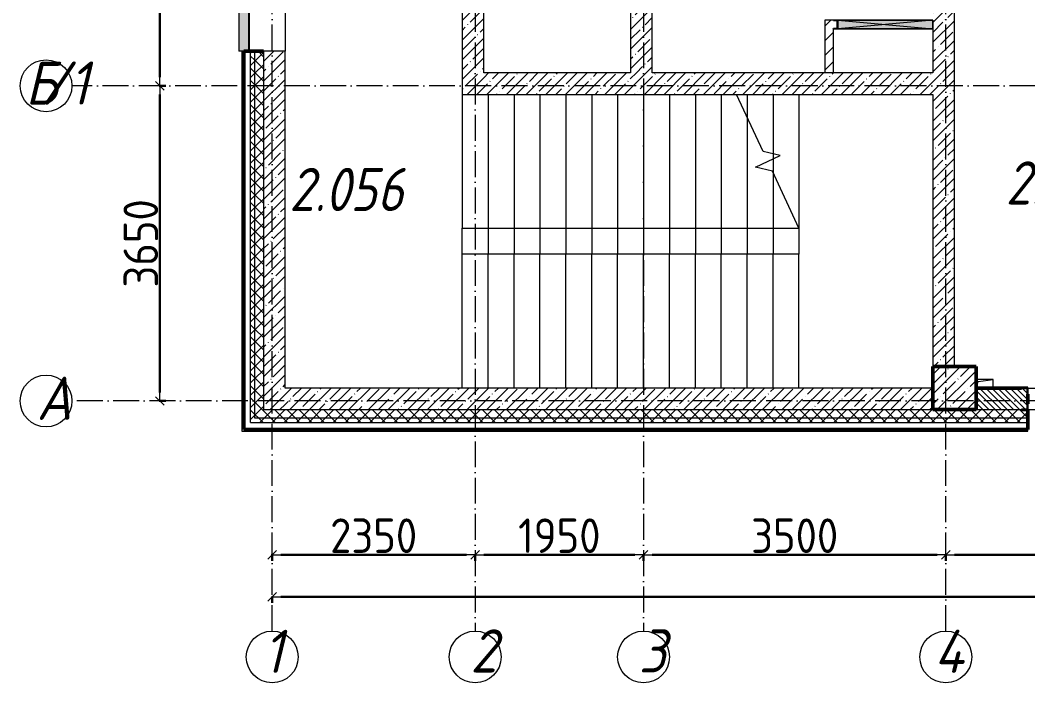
# Model space of a CAD drawing. Header units: millimetres. Extents: x -213536 to 1564669, y -45299 to 942238.
# Drawn here: x 539014 to 550683, y 566461 to 574135 of the extents above; entities that cross this region are included whole.
import ezdxf

# ---------------------------------------------------------------- set-up
doc = ezdxf.new("R2010")
doc.units = ezdxf.units.MM
doc.linetypes.add('50_200_ШТРИХ_1Т_ш5_п1_п1_', pattern=[700, 500, -100, 0, -100])
for name, color, linetype, lineweight in [('3.1) ЖБ окна 1.2 м', 102, 'Continuous', 30), ('A-____-____-DIMS', 7, 'Continuous', 9), ('A-DETL-GENF-OTLN', 7, 'Continuous', 9), ('A-FLOR-____-OTLN', 7, 'Continuous', 9), ('A-GENM-____-MCUT', 7, 'Continuous', 25), ('A-GENM-____-OTLN', 7, 'Continuous', 9), ('A-GENM-____-OTLN-1', 7, 'Continuous', 25), ('A-GLAZ-____-OTLN', 7, 'Continuous', 9), ('A-WALL-____-MCUT-1', 7, 'Continuous', 9), ('A-WALL-____-MCUT-2', 7, 'Continuous', 50), ('A-WALL-____-MCUT-3', 7, 'Continuous', 9), ('A-WALL-____-OTLN', 7, 'Continuous', 9), ('A-WALL-____-PATT-1', 7, 'Continuous', 9), ('A-WALL-FNSH-MCUT-1', 7, 'Continuous', 9), ('S-COLS-____-MCUT', 7, 'Continuous', 50), ('S-COLS-____-OTLN', 7, 'Continuous', 9), ('S-GRID-____-IDEN', 7, 'Continuous', 9), ('S-GRID-____-OTLN-1', 7, '50_200_ШТРИХ_1Т_ш5_п1_п1_', 9), ('S-STRS-____-MBND', 7, 'Continuous', 9), ('S-STRS-____-OTLN-1', 7, 'Continuous', 9), ('Марки помещений', 7, 'Continuous', 9)]:
    doc.layers.add(name, color=color, linetype=linetype, lineweight=lineweight)
doc.layers.add('A-GLAZ-____-OTLN-1', color=7, linetype='Continuous', lineweight=9, true_color=0xc0c0c0)
doc.styles.add('ISOCPEUR_I', font='isocpeui.ttf', dxfattribs={"width": 0.9, "height": 2.5})
doc.styles.add('ISOCPEUR_I_3', font='isocpeui.ttf', dxfattribs={"width": 0.85, "height": 2.2})
doc.styles.add('СПДС', font='isocpeur.ttf', dxfattribs={"width": 0.9})
doc.dimstyles.new('Размера А3', dxfattribs={"dimtxt": 200, "dimasz": 100, "dimexe": 70, "dimexo": 100, "dimgap": 20, "dimtad": 1, "dimdec": 0, "dimrnd": 10, "dimzin": 0, "dimdsep": 46, "dimtxsty": 'СПДС', "dimblk": 'ARROWHEAD_6', "dimcen": 1, "dimclrd": 256, "dimclre": 256, "dimclrt": 256, "dimazin": 0, "dimtfac": 1, "dimtdec": 0, "dimtmove": 2, "dimatfit": 3, "dimfxl": 1, "dimtolj": 1, "dimtzin": 0, "dimarcsym": 0})
pattern_1 = [(45, (544282.64, 571544.04), (-114.0493, 114.0493), []), (45, (544396.69, 571544.04), (-114.0493, 114.0493), [201.612, -40.322, 3.353, -36.97])]
pattern_2 = [(45, (544282.64, 571544.04), (-70.71068, 70.71068), []), (135, (544282.64, 571544.04), (-70.71068, -70.71068), [])]
pattern_3 = [(45, (544282.64, 571544.04), (-84.8528, 84.8528), [])]
pattern_4 = [(45, (544282.64, 571544.04), (-85.5366, 85.5366), []), (45, (544339.66, 571544.04), (-85.5366, 85.5366), [])]

# ---------------------------------------------------------------- blocks, each defined once
blk = doc.blocks.new('BSC_Колонна _Прямоугольная - 500х500-V84-АР1_План отверстий 2 этажа в осях 1-64_А-ГГ')
at = {"layer": 'S-COLS-____-OTLN'}
h = blk.add_hatch(dxfattribs=at)
h.set_pattern_fill('FP_113', color=256, style=0, pattern_type=2)
h.set_pattern_definition([(45, (-5550, 1668.96), (-114.0493, 114.0493), []), (45, (-5435.95, 1668.96), (-114.0493, 114.0493), [201.613, -40.323, 3.353, -36.97])])
h.paths.add_polyline_path([(-250, -250), (250, -250), (250, 250), (-250, 250)], flags=0)
at = {"layer": 'S-COLS-____-MCUT'}
for p, q in [((250, 250), (-250, 250)), ((-250, 250), (-250, -250)), ((250, -250), (250, 250)), ((-250, -250), (250, -250))]:
    blk.add_line(p, q, dxfattribs=at)
blk = doc.blocks.new('Фахверк_СКБ_Уголок - 250_2700-27497298-АР1_План отверстий 2 этажа в осях 1-64_А-ГГ')
at = {"layer": 'A-GENM-____-MCUT'}
for p, q in [((200, 181), (125, 181)), ((125, 181), (125, 106)), ((131, 106), (131, 175)), ((131, 175), (200, 175)), ((200, 175), (200, 181)), ((125, 106), (131, 106)), ((131, -6), (125, -6)), ((125, -6), (125, -81)), ((125, -81), (200, -81)), ((131, -75), (131, -6)), ((200, -75), (131, -75)), ((200, -81), (200, -75))]:
    blk.add_line(p, q, dxfattribs=at)
blk = doc.blocks.new('AR_Отверстие прямоугольное _в плите_ - AR_Отверстие прямоугольное _в плите_-30510746-АР1_План отверстий 2 этажа в осях 1-64_А-ГГ')
at = {"layer": 'A-GENM-____-OTLN'}
for p, q in [((100, 50), (-100, 50)), ((-100, -50), (-75, 25)), ((-75, 25), (100, 50)), ((100, -50), (100, 50))]:
    blk.add_line(p, q, dxfattribs=at)
blk = doc.blocks.new('Отлив_СКБ - Отлив витража_120_НВФ-31885689-АР1_План отверстий 2 этажа в осях 1-64_А-ГГ')
at = {"layer": 'A-GLAZ-____-OTLN-1'}
for points in [[(1800, 2), (1800, 120), (0, 120), (0, 2), (1103, 2)], [(1103, 0), (1800, 0), (1800, 2), (0, 2), (0, 0)]]:
    blk.add_hatch(color=256, dxfattribs=at).paths.add_polyline_path(points, flags=0)
at = {"layer": 'A-GLAZ-____-OTLN'}
for p, q in [((0, 83), (0, 120)), ((1800, 120), (0, 120)), ((1800, 120), (1800, 83)), ((0, 2), (1800, 2)), ((1800, 0), (0, 0))]:
    blk.add_line(p, q, dxfattribs=at)
blk = doc.blocks.new('AR_Отверстие прямоугольное _в стене_ - AR_Отверстие прямоугольное _в стене__ОВ-36901919-АР1_План отверстий 2 этажа в осях 1-64_А-ГГ')
at = {"layer": 'A-GLAZ-____-OTLN'}
blk.add_hatch(color=256, dxfattribs=at).paths.add_polyline_path([(-550, -50), (550, -50), (550, 50), (-550, 50)], flags=0)
at = {"layer": 'A-DETL-GENF-OTLN'}
for p, q in [((-550, -50), (-550, 50)), ((-550, 50), (550, 50)), ((550, 50), (-550, -50)), ((-550, 50), (550, -50)), ((550, 50), (-550, 50)), ((-550, 50), (-550, -50)), ((550, 50), (550, -50)), ((550, -50), (550, 50)), ((550, -50), (-550, -50)), ((-550, -50), (550, -50))]:
    blk.add_line(p, q, dxfattribs=at)
blk = doc.blocks.new('154_Фахверк_СКБ_Швеллер - Тип_100_3960-V200-АР1_План отверстий 2 этажа в осях 1-64_А-ГГ')
at = {"layer": 'A-GENM-____-MCUT'}
for p, q in [((125, 50), (175, 50)), ((128, 47), (128, -47)), ((175, 47), (128, 47)), ((175, 50), (175, 47)), ((175, -50), (125, -50)), ((128, -47), (175, -47)), ((175, -47), (175, -50))]:
    blk.add_line(p, q, dxfattribs=at)
blk = doc.blocks.new('Ось сетки - Круг_Ø6_00__ISO-2_5_0_9K_-25732049-АР1_План отверстий 2 этажа в осях 1-64_А-ГГ')
at = {"layer": 'S-GRID-____-IDEN'}
blk.add_circle((0, 0), 3, dxfattribs=at)
blk = doc.blocks.new('ARROWHEAD_6')
at = {"color": 0, "linetype": 'Continuous'}
for p, q in [((0, 0), (-1, 0)), ((-0.5, -0.5), (0.5, 0.5))]:
    blk.add_line(p, q, dxfattribs=at)
blk = doc.blocks.new('*D5484')
at = {"layer": 'A-____-____-DIMS', "lineweight": -2, "transparency": 16777216}
for p, q in [((-19249, 460847), (-19173, 460847)), ((-19243, 457297), (-19243, 460747)), ((-19249, 457197), (-19173, 457197))]:
    blk.add_line(p, q, dxfattribs=at)
at = {"layer": 'Defpoints', "color": 0, "lineweight": 30, "transparency": 16777216}
for p in [(-19349, 460847), (-19243, 460847), (-19349, 457197)]:
    blk.add_point(p, dxfattribs=at)
at = {"layer": 'A-____-____-DIMS', "lineweight": -2, "transparency": 16777216, "xscale": 100, "yscale": 100, "zscale": 100}
for p, rotation in [((-19243, 460847), 90), ((-19243, 457197), 270)]:
    blk.add_blockref('ARROWHEAD_6', p, dxfattribs=dict(at, rotation=rotation))
at = {"layer": 'A-____-____-DIMS', "transparency": 16777216, "insert": (-19463, 459022), "char_height": 400, "attachment_point": 5, "rotation": 90, "style": 'СПДС'}
blk.add_mtext('\\A1;3650', dxfattribs=at)
blk = doc.blocks.new('*D5485')
at = {"layer": 'A-____-____-DIMS', "lineweight": -2, "transparency": 16777216}
for p, q in [((-19249, 464997), (-19173, 464997)), ((-19243, 460947), (-19243, 464897)), ((-19249, 460847), (-19173, 460847))]:
    blk.add_line(p, q, dxfattribs=at)
at = {"layer": 'Defpoints', "color": 0, "lineweight": 30, "transparency": 16777216}
for p in [(-19349, 464997), (-19243, 464997), (-19349, 460847)]:
    blk.add_point(p, dxfattribs=at)
at = {"layer": 'A-____-____-DIMS', "lineweight": -2, "transparency": 16777216, "xscale": 100, "yscale": 100, "zscale": 100}
for p, rotation in [((-19243, 464997), 90), ((-19243, 460847), 270)]:
    blk.add_blockref('ARROWHEAD_6', p, dxfattribs=dict(at, rotation=rotation))
at = {"layer": 'A-____-____-DIMS', "transparency": 16777216, "insert": (-19463, 462922), "char_height": 400, "attachment_point": 5, "rotation": 90, "style": 'СПДС'}
blk.add_mtext('\\A1;4150', dxfattribs=at)
blk = doc.blocks.new('*D5504')
at = {"layer": 'A-____-____-DIMS', "lineweight": -2, "transparency": 16777216}
for p, q in [((-17942, 455423), (-17942, 455347)), ((-17842, 455417), (-15692, 455417)), ((-15592, 455423), (-15592, 455347))]:
    blk.add_line(p, q, dxfattribs=at)
at = {"layer": 'Defpoints', "color": 0, "lineweight": 30, "transparency": 16777216}
for p in [(-17942, 455523), (-15592, 455523), (-15592, 455417)]:
    blk.add_point(p, dxfattribs=at)
at = {"layer": 'A-____-____-DIMS', "lineweight": -2, "transparency": 16777216, "xscale": 100, "yscale": 100, "zscale": 100, "rotation": 180}
blk.add_blockref('ARROWHEAD_6', (-17942, 455417), dxfattribs=at)
at = {"layer": 'A-____-____-DIMS', "lineweight": -2, "transparency": 16777216, "xscale": 100, "yscale": 100, "zscale": 100}
blk.add_blockref('ARROWHEAD_6', (-15592, 455417), dxfattribs=at)
at = {"layer": 'A-____-____-DIMS', "transparency": 16777216, "insert": (-16767, 455637), "char_height": 400, "attachment_point": 5, "style": 'СПДС'}
blk.add_mtext('\\A1;2350', dxfattribs=at)
blk = doc.blocks.new('*D5505')
at = {"layer": 'A-____-____-DIMS', "lineweight": -2, "transparency": 16777216}
for p, q in [((-15592, 455423), (-15592, 455347)), ((-15492, 455417), (-13742, 455417)), ((-13642, 455423), (-13642, 455347))]:
    blk.add_line(p, q, dxfattribs=at)
at = {"layer": 'Defpoints', "color": 0, "lineweight": 30, "transparency": 16777216}
for p in [(-15592, 455523), (-13642, 455523), (-13642, 455417)]:
    blk.add_point(p, dxfattribs=at)
at = {"layer": 'A-____-____-DIMS', "lineweight": -2, "transparency": 16777216, "xscale": 100, "yscale": 100, "zscale": 100, "rotation": 180}
blk.add_blockref('ARROWHEAD_6', (-15592, 455417), dxfattribs=at)
at = {"layer": 'A-____-____-DIMS', "lineweight": -2, "transparency": 16777216, "xscale": 100, "yscale": 100, "zscale": 100}
blk.add_blockref('ARROWHEAD_6', (-13642, 455417), dxfattribs=at)
at = {"layer": 'A-____-____-DIMS', "transparency": 16777216, "insert": (-14617, 455637), "char_height": 400, "attachment_point": 5, "style": 'СПДС'}
blk.add_mtext('\\A1;1950', dxfattribs=at)
blk = doc.blocks.new('*D5506')
at = {"layer": 'A-____-____-DIMS', "lineweight": -2, "transparency": 16777216}
for p, q in [((-13642, 455423), (-13642, 455347)), ((-13542, 455417), (-10242, 455417)), ((-10142, 455423), (-10142, 455347))]:
    blk.add_line(p, q, dxfattribs=at)
at = {"layer": 'Defpoints', "color": 0, "lineweight": 30, "transparency": 16777216}
for p in [(-13642, 455523), (-10142, 455523), (-10142, 455417)]:
    blk.add_point(p, dxfattribs=at)
at = {"layer": 'A-____-____-DIMS', "lineweight": -2, "transparency": 16777216, "xscale": 100, "yscale": 100, "zscale": 100, "rotation": 180}
blk.add_blockref('ARROWHEAD_6', (-13642, 455417), dxfattribs=at)
at = {"layer": 'A-____-____-DIMS', "lineweight": -2, "transparency": 16777216, "xscale": 100, "yscale": 100, "zscale": 100}
blk.add_blockref('ARROWHEAD_6', (-10142, 455417), dxfattribs=at)
at = {"layer": 'A-____-____-DIMS', "transparency": 16777216, "insert": (-11892, 455637), "char_height": 400, "attachment_point": 5, "style": 'СПДС'}
blk.add_mtext('\\A1;3500', dxfattribs=at)
blk = doc.blocks.new('*D5507')
at = {"layer": 'A-____-____-DIMS', "lineweight": -2, "transparency": 16777216}
for p, q in [((-10142, 455423), (-10142, 455347)), ((-10042, 455417), (-5842, 455417)), ((-5742, 455423), (-5742, 455347))]:
    blk.add_line(p, q, dxfattribs=at)
at = {"layer": 'Defpoints', "color": 0, "lineweight": 30, "transparency": 16777216}
for p in [(-10142, 455523), (-5742, 455523), (-5742, 455417)]:
    blk.add_point(p, dxfattribs=at)
at = {"layer": 'A-____-____-DIMS', "lineweight": -2, "transparency": 16777216, "xscale": 100, "yscale": 100, "zscale": 100, "rotation": 180}
blk.add_blockref('ARROWHEAD_6', (-10142, 455417), dxfattribs=at)
at = {"layer": 'A-____-____-DIMS', "lineweight": -2, "transparency": 16777216, "xscale": 100, "yscale": 100, "zscale": 100}
blk.add_blockref('ARROWHEAD_6', (-5742, 455417), dxfattribs=at)
at = {"layer": 'A-____-____-DIMS', "transparency": 16777216, "insert": (-7942, 455637), "char_height": 400, "attachment_point": 5, "style": 'СПДС'}
blk.add_mtext('\\A1;4400', dxfattribs=at)
blk = doc.blocks.new('*D5624')
at = {"layer": 'A-____-____-DIMS', "lineweight": -2, "transparency": 16777216}
for p, q in [((-17942, 454935), (-17942, 454859)), ((-17842, 454929), (85458, 454929)), ((85558, 454935), (85558, 454859))]:
    blk.add_line(p, q, dxfattribs=at)
at = {"layer": 'Defpoints', "color": 0, "lineweight": 30, "transparency": 16777216}
for p in [(-17942, 455035), (85558, 455035), (85558, 454929)]:
    blk.add_point(p, dxfattribs=at)
at = {"layer": 'A-____-____-DIMS', "lineweight": -2, "transparency": 16777216, "xscale": 100, "yscale": 100, "zscale": 100, "rotation": 180}
blk.add_blockref('ARROWHEAD_6', (-17942, 454929), dxfattribs=at)
at = {"layer": 'A-____-____-DIMS', "lineweight": -2, "transparency": 16777216, "xscale": 100, "yscale": 100, "zscale": 100}
blk.add_blockref('ARROWHEAD_6', (85558, 454929), dxfattribs=at)
at = {"layer": 'A-____-____-DIMS', "transparency": 16777216, "insert": (33808, 455149), "char_height": 400, "attachment_point": 5, "style": 'СПДС'}
blk.add_mtext('\\A1;103500', dxfattribs=at)
blk = doc.blocks.new('2этаж')
at = {"layer": 'S-GRID-____-OTLN-1', "color": 251, "ltscale": 0.6, "true_color": 0x636466}
for p, q in [((-17941.7, 454533.3), (-17941.7, 508896.9)), ((-10141.7, 454533.3), (-10141.7, 508896.9)), ((-15591.7, 465551), (-15591.7, 454533.3)), ((-13641.7, 465551), (-13641.7, 454533.3)), ((88359, 460847), (-20260.4, 460847)), ((88482.7, 457197), (-20260.4, 457197))]:
    blk.add_line(p, q, dxfattribs=at)
at = {"layer": 'S-GRID-____-IDEN', "char_height": 500, "attachment_point": 1, "style": 'ISOCPEUR_I'}
for s, insert, width in [('\\fISOCPEUR|b0|i1|c204|p34|;\\W.9;Б', (-20800.5, 461128.9), 223.671), ('/1', (-20615.9, 461128.9), 346.329), ('\\fISOCPEUR|b0|i1|c204|p34|;\\W.9;А', (-20669.5, 457478.9), 252.532), ('\\fISOCPEUR|b0|i1|c204|p34|;\\W.9;1', (-18044.1, 454547.9), 144.304), ('\\fISOCPEUR|b0|i1|c204|p34|;\\W.9;2', (-15647.4, 454553.1), 202.025), ('\\fISOCPEUR|b0|i1|c204|p34|;\\W.9;3', (-13697.4, 454553.1), 202.025), ('\\fISOCPEUR|b0|i1|c204|p34|;\\W.9;4', (-10276.9, 454547.9), 223.671)]:
    blk.add_mtext(s, dxfattribs=dict(at, insert=insert, width=width))
at = {"layer": 'A-____-____-DIMS'}
for base, p1, p2, picture, middle in [((-19243.1, 464997), (-19349.1, 460847), (-19349.1, 464997), '*D5485', (-19463.1, 462922)), ((-19243.1, 460847), (-19349.1, 457197), (-19349.1, 460847), '*D5484', (-19463.1, 459022))]:
    dim = blk.add_linear_dim(base=base, p1=p1, p2=p2, angle=90, dimstyle='Размера А3', override={"dimtxt": 400}, dxfattribs=at)
    dim.commit()
    dim.dimension.update_dxf_attribs({"geometry": picture, "text_midpoint": middle})
for base, p1, p2, picture, middle in [((-15591.7, 455417.4), (-17941.7, 455523.5), (-15591.7, 455523.5), '*D5504', (-16766.7, 455637.4)), ((-13641.7, 455417.4), (-15591.7, 455523.5), (-13641.7, 455523.5), '*D5505', (-14616.7, 455637.4)), ((-10141.7, 455417.4), (-13641.7, 455523.5), (-10141.7, 455523.5), '*D5506', (-11891.7, 455637.4)), ((-5741.7, 455417.4), (-10141.7, 455523.5), (-5741.7, 455523.5), '*D5507', (-7941.7, 455637.4)), ((85558.3, 454929.2), (-17941.7, 455035.3), (85558.3, 455035.3), '*D5624', (33808.3, 455149.2))]:
    dim = blk.add_linear_dim(base=base, p1=p1, p2=p2, dimstyle='Размера А3', override={"dimtxt": 400}, dxfattribs=at)
    dim.commit()
    dim.dimension.update_dxf_attribs({"geometry": picture, "text_midpoint": middle})

msp = doc.modelspace()

# ---------------------------------------------------------------- hatches: boundary and pattern name
at = {"layer": 'A-WALL-____-PATT-1'}
h = msp.add_hatch(dxfattribs=at)
h.set_pattern_fill('FP_3', color=256, style=0, pattern_type=2)
h.set_pattern_definition(pattern_4)
h.paths.add_polyline_path([(541582.6, 569375.1), (541602.6, 569375.1), (541602.6, 573775.1), (541582.6, 573775.1), (541582.6, 572279.9)], flags=0)
h.paths.add_polyline_path([(541582.6, 575575.1), (541602.6, 575575.1), (541602.6, 578325.1), (541582.6, 578325.1), (541582.6, 575719.9)], flags=0)
h.paths.add_polyline_path([(541602.6, 580125.1), (541602.6, 581040.1), (541582.6, 581040.1), (541582.6, 580125.1)], flags=0)
h = msp.add_hatch(dxfattribs=at)
h.set_pattern_fill('FP_1', color=256, style=0, pattern_type=2)
h.set_pattern_definition(pattern_2)
h.paths.add_polyline_path([(541682.6, 569475.1), (541732.6, 569475.1), (541732.6, 573775.1), (541682.6, 573775.1), (541682.6, 572279.9)], flags=0)
h.paths.add_polyline_path([(541732.6, 575575.1), (541732.6, 578325.1), (541682.6, 578325.1), (541682.6, 575575.1)], flags=0)
h.paths.add_polyline_path([(541732.6, 580125.1), (541732.6, 581060.1), (541682.6, 581060.1), (541682.6, 580125.1)], flags=0)
h = msp.add_hatch(dxfattribs=at)
h.set_pattern_fill('FP_1', color=256, style=0, pattern_type=2)
h.set_pattern_definition(pattern_2)
h.paths.add_polyline_path([(541732.6, 569525.1), (541832.6, 569525.1), (541832.6, 573775.1), (541732.6, 573775.1), (541732.6, 572279.9)], flags=0)
h.paths.add_polyline_path([(541832.6, 575575.1), (541832.6, 578250.1), (541826.6, 578250.1), (541826.6, 578325.1), (541732.6, 578325.1), (541732.6, 575575.1)], flags=0)
h.paths.add_polyline_path([(541826.6, 580125.1), (541826.6, 580200.1), (541832.6, 580200.1), (541832.6, 581060.1), (541732.6, 581060.1), (541732.6, 580125.1)], flags=0)
h = msp.add_hatch(dxfattribs=at)
h.set_pattern_fill('FP_25', color=256, style=0, pattern_type=2)
h.set_pattern_definition(pattern_1)
h.paths.add_polyline_path([(541832.6, 569625.1), (542082.6, 569625.1), (542082.6, 573775.1), (541832.6, 573775.1), (541832.6, 572279.9)], flags=0)
h.paths.add_polyline_path([(542082.6, 575575.1), (542082.6, 577375.1), (541832.6, 577375.1), (541832.6, 575575.1)], flags=0)
h = msp.add_hatch(dxfattribs=at)
h.set_pattern_fill('FP_25', color=256, style=0, pattern_type=2)
h.set_pattern_definition(pattern_1)
h.paths.add_polyline_path([(544268.9, 573275.1), (544382.6, 573275.1), (544382.6, 577375.1), (544132.6, 577375.1), (544132.6, 573275.1)], flags=0)
h = msp.add_hatch(dxfattribs=at)
h.set_pattern_fill('FP_25', color=256, style=0, pattern_type=2)
h.set_pattern_definition(pattern_1)
h.paths.add_polyline_path([(549832.6, 573525.1), (549832.6, 577125.1), (549582.6, 577125.1), (549582.6, 573525.1)], flags=0)
h = msp.add_hatch(dxfattribs=at)
h.set_pattern_fill('FP_25', color=256, style=0, pattern_type=2)
h.set_pattern_definition(pattern_1)
h.paths.add_polyline_path([(546082.6, 573525.1), (546332.6, 573525.1), (546332.6, 574575.1), (546082.6, 574575.1)], flags=0)
h.paths.add_polyline_path([(546332.6, 575925.1), (546332.6, 576225.1), (546082.6, 576225.1), (546082.6, 575925.1)], flags=0)
h = msp.add_hatch(dxfattribs=at)
h.set_pattern_fill('FP_4', color=256, style=0, pattern_type=2)
h.set_pattern_definition(pattern_3)
h.paths.add_polyline_path([(548332.6, 574035.1), (548432.6, 574035.1), (548432.6, 574038.1), (548479.6, 574039.2), (548479.6, 574132.1), (548432.6, 574132.1), (548432.6, 574135.1), (548332.6, 574135.1), (548332.6, 574038.1)], flags=0)
h = msp.add_hatch(dxfattribs=at)
h.set_pattern_fill('FP_4', color=256, style=0, pattern_type=2)
h.set_pattern_definition(pattern_3)
h.paths.add_polyline_path([(548432.6, 573525.1), (548432.6, 574035.1), (548332.6, 574035.1), (548332.6, 573525.1)], flags=0)
h = msp.add_hatch(dxfattribs=at)
h.set_pattern_fill('FP_25', color=256, style=0, pattern_type=2)
h.set_pattern_definition(pattern_1)
h.paths.add_polyline_path([(549832.6, 573275.1), (549832.6, 573525.1), (544382.6, 573525.1), (544382.6, 573275.1), (549582.6, 573275.1)], flags=0)
h = msp.add_hatch(dxfattribs=at)
h.set_pattern_fill('FP_25', color=256, style=0, pattern_type=2)
h.set_pattern_definition(pattern_1)
h.paths.add_polyline_path([(549832.6, 570125.1), (549832.6, 573275.1), (549582.6, 573275.1), (549582.6, 570125.1)], flags=0)
h = msp.add_hatch(dxfattribs=at)
h.set_pattern_fill('FP_25', color=256, style=0, pattern_type=2)
h.set_pattern_definition(pattern_1)
h.paths.add_polyline_path([(549582.6, 569625.1), (549582.6, 569875.1), (542082.6, 569875.1), (542082.6, 569625.1), (549571.3, 569625.1)], flags=0)
h = msp.add_hatch(dxfattribs=at)
h.set_pattern_fill('FP_6', color=256, style=0, pattern_type=2)
h.set_pattern_definition([(135, (544282.637, 571544.04), (-35.35534, -35.35534), [])])
h.paths.add_polyline_path([(554682.6, 569625.1), (554682.6, 569875.1), (551688.6, 569875.1), (551688.6, 569806.1), (551682.6, 569806.1), (551682.6, 569694.1), (551688.6, 569694.1), (551688.6, 569625.1), (553106.3, 569625.1)], flags=0)
h.paths.add_polyline_path([(550607.6, 569625.1), (550676.6, 569625.1), (550676.6, 569694.1), (550682.6, 569694.1), (550682.6, 569806.1), (550676.6, 569806.1), (550676.6, 569875.1), (550082.6, 569875.1), (550082.6, 569625.1)], flags=0)
h = msp.add_hatch(dxfattribs=at)
h.set_pattern_fill('FP_1', color=256, style=0, pattern_type=2)
h.set_pattern_definition(pattern_2)
h.paths.add_polyline_path([(645532.6, 569525.1), (645532.6, 569625.1), (636507.6, 569625.1), (636507.6, 569619.1), (636432.6, 569619.1), (636432.6, 569525.1), (645032.6, 569525.1)], flags=0)
h.paths.add_polyline_path([(634632.6, 569525.1), (634632.6, 569619.1), (634557.6, 569619.1), (634557.6, 569625.1), (626682.6, 569625.1), (626682.6, 569525.1), (634409.6, 569525.1)], flags=0)
h.paths.add_polyline_path([(625182.6, 569525.1), (625682.6, 569525.1), (625682.6, 569625.1), (624557.6, 569625.1), (624557.6, 569619.1), (624482.6, 569619.1), (624482.6, 569525.1), (624557.6, 569525.1)], flags=0)
h.paths.add_polyline_path([(615282.6, 569525.1), (616682.6, 569525.1), (616682.6, 569625.1), (615357.6, 569625.1), (615357.6, 569619.1), (615282.6, 569619.1)], flags=0)
h.paths.add_polyline_path([(613132.6, 569525.1), (613482.6, 569525.1), (613482.6, 569619.1), (613407.6, 569619.1), (613407.6, 569625.1), (612357.6, 569625.1), (612357.6, 569619.1), (612282.6, 569619.1), (612282.6, 569525.1), (612632.6, 569525.1)], flags=0)
h.paths.add_polyline_path([(610482.3, 569525.1), (610482.3, 569619.1), (610407.6, 569619.1), (610407.6, 569625.1), (609357.6, 569625.1), (609357.6, 569619.1), (609282.6, 569619.1), (609282.6, 569525.1), (609665.1, 569525.1)], flags=0)
h.paths.add_polyline_path([(607482.6, 569525.1), (607482.6, 569619.1), (607407.6, 569619.1), (607407.6, 569625.1), (606357.6, 569625.1), (606357.6, 569619.1), (606282.6, 569619.1), (606282.6, 569525.1), (607013.9, 569525.1)], flags=0)
h.paths.add_polyline_path([(603632.6, 569525.1), (604482.6, 569525.1), (604482.6, 569619.1), (604407.6, 569619.1), (604407.6, 569625.1), (603357.6, 569625.1), (603357.6, 569619.1), (603282.6, 569619.1), (603282.6, 569525.1), (603479, 569525.1)], flags=0)
h.paths.add_polyline_path([(598176.6, 569525.1), (598482.6, 569525.1), (598482.6, 569619.1), (598407.6, 569619.1), (598407.6, 569625.1), (597357.6, 569625.1), (597357.6, 569619.1), (597282.6, 569619.1), (597282.6, 569525.1), (598132.6, 569525.1)], flags=0)
h.paths.add_polyline_path([(594282.6, 569525.1), (595482.6, 569525.1), (595482.6, 569619.1), (595407.6, 569619.1), (595407.6, 569625.1), (594357.6, 569625.1), (594357.6, 569619.1), (594282.6, 569619.1)], flags=0)
h.paths.add_polyline_path([(591990.5, 569525.1), (592482.6, 569525.1), (592482.6, 569619.1), (592407.6, 569619.1), (592407.6, 569625.1), (591357.6, 569625.1), (591357.6, 569619.1), (591282.6, 569619.1), (591282.6, 569525.1), (591357.6, 569525.1)], flags=0)
h.paths.add_polyline_path([(589339.3, 569525.1), (589482.6, 569525.1), (589482.6, 569619.1), (589407.6, 569619.1), (589407.6, 569625.1), (588357.6, 569625.1), (588357.6, 569619.1), (588282.6, 569619.1), (588282.6, 569525.1), (589132.6, 569525.1)], flags=0)
h.paths.add_polyline_path([(586482.6, 569525.1), (586482.6, 569619.1), (586407.6, 569619.1), (586407.6, 569625.1), (585357.6, 569625.1), (585357.6, 569619.1), (585282.6, 569619.1), (585282.6, 569525.1), (586407.6, 569525.1)], flags=0)
h.paths.add_polyline_path([(583482.6, 569525.1), (583482.6, 569619.1), (583407.6, 569619.7), (583407.6, 569625.1), (582082.6, 569625.1), (582082.6, 569525.1), (583476.6, 569525.1)], flags=0)
h.paths.add_polyline_path([(579082.6, 569525.1), (580282.6, 569525.1), (580282.6, 569619.1), (580207.6, 569619.1), (580207.6, 569625.1), (579082.6, 569625.1)], flags=0)
h.paths.add_polyline_path([(577276.6, 569525.1), (577282.6, 569525.1), (577282.6, 569619.1), (577207.6, 569619.1), (577207.6, 569625.1), (576157.6, 569625.1), (576157.6, 569619.1), (576082.6, 569619.1), (576083.3, 569525.1), (577207.6, 569525.1)], flags=0)
h.paths.add_polyline_path([(574207.6, 569525.1), (574282.6, 569525.1), (574282.6, 569619.1), (574207.6, 569619.1), (574207.6, 569625.1), (573082.6, 569625.1), (573082.6, 569525.1), (573582.6, 569525.1)], flags=0)
h.paths.add_polyline_path([(570582.6, 569525.1), (571282.6, 569525.1), (571282.6, 569619.1), (571207.6, 569619.1), (571207.6, 569625.1), (570082.6, 569625.1), (570082.6, 569525.1)], flags=0)
h.paths.add_polyline_path([(568282.6, 569525.1), (568282.6, 569619.1), (568207.6, 569619.1), (568207.6, 569625.1), (567157.6, 569625.1), (567157.6, 569619.1), (567082.6, 569619.1), (567082.6, 569525.1), (567246, 569525.1)], flags=0)
h.paths.add_polyline_path([(565207.6, 569525.1), (565282.6, 569525.1), (565282.6, 569619.1), (565207.6, 569619.1), (565207.6, 569625.1), (564082.6, 569625.1), (564082.6, 569525.1), (564594.8, 569525.1)], flags=0)
h.paths.add_polyline_path([(561082.6, 569525.1), (562282.6, 569525.1), (562282.6, 569619.1), (562207.6, 569619.1), (562207.6, 569625.1), (561082.6, 569625.1)], flags=0)
h.paths.add_polyline_path([(559282.6, 569525.1), (559282.6, 569619.1), (559207.6, 569619.1), (559207.6, 569625.1), (558157.6, 569625.1), (558157.6, 569619.1), (558082.6, 569619.1), (558082.6, 569525.1), (559182.6, 569525.1)], flags=0)
h.paths.add_polyline_path([(557082.6, 569525.1), (557082.6, 569619.1), (557007.6, 569619.1), (557007.6, 569625.1), (551757.6, 569625.1), (551757.6, 569619.1), (551682.6, 569619.1), (551682.6, 569525.1), (556641.2, 569525.1)], flags=0)
h.paths.add_polyline_path([(549582.6, 569525.1), (550682.6, 569525.1), (550682.6, 569619.1), (550607.6, 569619.1), (550607.6, 569625.1), (541832.6, 569625.1), (541832.6, 569525.1), (549571.3, 569525.1)], flags=0)
h = msp.add_hatch(dxfattribs=at)
h.set_pattern_fill('FP_1', color=256, style=0, pattern_type=2)
h.set_pattern_definition(pattern_2)
h.paths.add_polyline_path([(645532.6, 569475.1), (645632.6, 569475.1), (645632.6, 569525.1), (636432.6, 569525.1), (636432.6, 569475.1), (645014.4, 569475.1)], flags=0)
h.paths.add_polyline_path([(633525.9, 569475.1), (634632.6, 569475.1), (634632.6, 569525.1), (626682.6, 569525.1), (626682.6, 569475.1), (632642.2, 569475.1)], flags=0)
h.paths.add_polyline_path([(624482.6, 569475.1), (625682.6, 569475.1), (625682.6, 569525.1), (624482.6, 569525.1)], flags=0)
h.paths.add_polyline_path([(616682.6, 569475.1), (616682.6, 569525.1), (615282.6, 569525.1), (615282.6, 569475.1), (615851.3, 569475.1)], flags=0)
h.paths.add_polyline_path([(613482.6, 569475.1), (613482.6, 569525.1), (612282.6, 569525.1), (612282.6, 569475.1), (613200.1, 569475.1)], flags=0)
h.paths.add_polyline_path([(609665.1, 569475.1), (610482.3, 569475.1), (610482.3, 569525.1), (609282.6, 569525.1), (609282.6, 569475.1)], flags=0)
h.paths.add_polyline_path([(607482.6, 569475.1), (607482.6, 569525.1), (606282.6, 569525.1), (606282.6, 569475.1), (607013.9, 569475.1)], flags=0)
h.paths.add_polyline_path([(604362.7, 569475.1), (604482.6, 569475.1), (604482.6, 569525.1), (603282.6, 569525.1), (603282.6, 569475.1), (603479, 569475.1)], flags=0)
h.paths.add_polyline_path([(598482.6, 569475.1), (598482.6, 569525.1), (597282.6, 569525.1), (597282.6, 569475.1), (598176.6, 569475.1)], flags=0)
h.paths.add_polyline_path([(595482.6, 569475.1), (595482.6, 569525.1), (594282.6, 569525.1), (594282.6, 569475.1), (594641.7, 569475.1)], flags=0)
h.paths.add_polyline_path([(591282.6, 569475.1), (592482.6, 569475.1), (592482.6, 569525.1), (591282.6, 569525.1)], flags=0)
h.paths.add_polyline_path([(589339.3, 569475.1), (589482.6, 569475.1), (589482.6, 569525.1), (588282.6, 569525.1), (588282.6, 569475.1), (588455.6, 569475.1)], flags=0)
h.paths.add_polyline_path([(586482.6, 569475.1), (586482.6, 569525.1), (585282.6, 569525.1), (585282.6, 569475.1), (585804.4, 569475.1)], flags=0)
h.paths.add_polyline_path([(583153.2, 569475.1), (583482.6, 569475.1), (583482.6, 569525.1), (582082.6, 569525.1), (582082.6, 569475.1), (582269.4, 569475.1)], flags=0)
h.paths.add_polyline_path([(580282.6, 569475.1), (580282.6, 569525.1), (579082.6, 569525.1), (579082.6, 569475.1), (579618.2, 569475.1)], flags=0)
h.paths.add_polyline_path([(577282.6, 569475.1), (577282.6, 569525.1), (576082.6, 569525.1), (576083.3, 569475.1)], flags=0)
h.paths.add_polyline_path([(574282.6, 569475.1), (574282.6, 569525.1), (573082.6, 569525.1), (573082.6, 569475.1)], flags=0)
h.paths.add_polyline_path([(570082.6, 569475.1), (571282.6, 569475.1), (571282.6, 569525.1), (570082.6, 569525.1)], flags=0)
h.paths.add_polyline_path([(568282.6, 569475.1), (568282.6, 569525.1), (567082.6, 569525.1), (567082.6, 569475.1), (567246, 569475.1)], flags=0)
h.paths.add_polyline_path([(565282.6, 569475.1), (565282.6, 569525.1), (564082.6, 569525.1), (564082.6, 569475.1), (564594.8, 569475.1)], flags=0)
h.paths.add_polyline_path([(562282.6, 569475.1), (562282.6, 569525.1), (561082.6, 569525.1), (561082.6, 569475.1), (561943.6, 569475.1)], flags=0)
h.paths.add_polyline_path([(559282.6, 569475.1), (559282.6, 569525.1), (558082.6, 569525.1), (558082.6, 569475.1), (558408.7, 569475.1)], flags=0)
h.paths.add_polyline_path([(557082.6, 569475.1), (557082.6, 569525.1), (551682.6, 569525.1), (551682.6, 569475.1), (556641.2, 569475.1)], flags=0)
h.paths.add_polyline_path([(550682.6, 569475.1), (550682.6, 569525.1), (541732.6, 569525.1), (541732.6, 569475.1), (549571.3, 569475.1)], flags=0)
h = msp.add_hatch(dxfattribs=at)
h.set_pattern_fill('FP_3', color=256, style=0, pattern_type=2)
h.set_pattern_definition(pattern_4)
h.paths.add_polyline_path([(582083.6, 569375.1), (582597.6, 569375.1), (582597.6, 569395.1), (582083.6, 569395.1)], flags=0)
h.paths.add_polyline_path([(579618.2, 569375.1), (580282.6, 569375.1), (580282.6, 569395.1), (579082.6, 569395.1), (579082.6, 569375.1)], flags=0)
h.paths.add_polyline_path([(577282.6, 569375.1), (577282.6, 569395.1), (576083.6, 569395.1), (576083.6, 569375.1)], flags=0)
h.paths.add_polyline_path([(574282.6, 569375.1), (574282.6, 569395.1), (573082.6, 569395.1), (573082.6, 569375.1)], flags=0)
h.paths.add_polyline_path([(570780.9, 569375.1), (571282.6, 569375.1), (571282.6, 569395.1), (570083.6, 569395.1), (570083.6, 569375.1)], flags=0)
h.paths.add_polyline_path([(568282.6, 569375.1), (568282.6, 569395.1), (567082.6, 569395.1), (567082.6, 569375.1), (567246, 569375.1)], flags=0)
h.paths.add_polyline_path([(564594.8, 569375.1), (565282.6, 569375.1), (565282.6, 569395.1), (564082.6, 569395.1), (564082.6, 569375.1)], flags=0)
h.paths.add_polyline_path([(561943.6, 569375.1), (562282.6, 569375.1), (562282.6, 569395.1), (561082.6, 569395.1), (561082.6, 569375.1)], flags=0)
h.paths.add_polyline_path([(558408.7, 569375.1), (559282.6, 569375.1), (559282.6, 569395.1), (558082.6, 569395.1), (558082.6, 569375.1)], flags=0)
h.paths.add_polyline_path([(556641.2, 569375.1), (557082.6, 569375.1), (557082.6, 569395.1), (551682.6, 569395.1), (551682.6, 569375.1), (554873.7, 569375.1)], flags=0)
h.paths.add_polyline_path([(549571.3, 569375.1), (550682.6, 569375.1), (550682.6, 569395.1), (541602.6, 569395.1), (541602.6, 569375.1), (547803.9, 569375.1)], flags=0)

# ---------------------------------------------------------------- linework, layer by layer
at = {"layer": 'A-FLOR-____-OTLN'}
msp.add_line((544132.6, 569875.1), (544132.6, 571725.1), dxfattribs=at)
at = {"layer": 'A-WALL-____-MCUT-1'}
for p, q in [((544132.6, 577375.1), (544132.6, 573275.1)), ((549832.6, 570125.1), (549832.6, 577125.1)), ((544382.6, 573525.1), (544382.6, 576225.1)), ((546082.6, 574575.1), (546082.6, 573525.1)), ((546332.6, 573525.1), (546332.6, 574575.1)), ((549582.6, 574035.1), (549582.6, 573525.1)), ((542082.6, 573775.1), (541832.6, 573775.1)), ((541832.6, 573775.1), (541832.6, 569625.1)), ((542082.6, 569875.1), (542082.6, 573775.1)), ((546082.6, 573525.1), (544382.6, 573525.1)), ((549582.6, 573525.1), (546332.6, 573525.1)), ((544132.6, 573275.1), (549582.6, 573275.1)), ((549582.6, 573275.1), (549582.6, 570125.1)), ((549582.6, 569875.1), (542082.6, 569875.1)), ((541832.6, 569625.1), (549582.6, 569625.1))]:
    msp.add_line(p, q, dxfattribs=at)
at = {"layer": 'A-WALL-____-MCUT-2'}
for p, q in [((541602.6, 569395.1), (541602.6, 573775.1)), ((541832.6, 573775.1), (541602.6, 573775.1)), ((550607.6, 569875.1), (550082.6, 569875.1)), ((550682.6, 569694.1), (550682.6, 569806.1)), ((550682.6, 569395.1), (550682.6, 569619.1)), ((541602.6, 569395.1), (550682.6, 569395.1))]:
    msp.add_line(p, q, dxfattribs=at)
at = {"layer": 'A-WALL-____-MCUT-3'}
for p, q in [((541682.6, 569475.1), (541682.6, 573775.1)), ((541732.6, 569525.1), (541732.6, 573775.1)), ((550082.6, 569625.1), (550607.6, 569625.1)), ((541682.6, 569475.1), (550682.6, 569475.1)), ((550682.6, 569525.1), (541732.6, 569525.1))]:
    msp.add_line(p, q, dxfattribs=at)
at = {"layer": 'A-WALL-____-OTLN'}
for p, q in [((542082.6, 575575.1), (542082.6, 573775.1)), ((550682.6, 569875.1), (551682.6, 569875.1)), ((550682.6, 569625.1), (551682.6, 569625.1))]:
    msp.add_line(p, q, dxfattribs=at)
at = {"layer": 'A-WALL-FNSH-MCUT-1'}
for p, q in [((548432.6, 574135.1), (548332.6, 574135.1)), ((548332.6, 574135.1), (548332.6, 573525.1)), ((548432.6, 573525.1), (548432.6, 574035.1)), ((541582.6, 573775.1), (541582.6, 569375.1)), ((541602.6, 573775.1), (541582.6, 573775.1)), ((541582.6, 569375.1), (550682.6, 569375.1)), ((550682.6, 569375.1), (550682.6, 569395.1))]:
    msp.add_line(p, q, dxfattribs=at)
at = {"layer": 'S-STRS-____-MBND'}
for p, q in [((547618.4, 572613.4), (547309.9, 573275.1)), ((547812.9, 572566.1), (547618.4, 572613.4)), ((547529.6, 572434), (547812.9, 572566.1)), ((547724.1, 572386.8), (547529.6, 572434)), ((548032.6, 571725.1), (547724.1, 572386.8))]:
    msp.add_line(p, q, dxfattribs=at)
at = {"layer": 'S-STRS-____-OTLN-1'}
for p, q in [((544132.6, 573275.1), (544132.6, 571725.1)), ((544132.6, 573275.1), (544132.6, 571725.1)), ((544432.6, 573275.1), (544432.6, 571725.1)), ((544432.6, 573275.1), (544432.6, 571725.1)), ((544732.6, 573275.1), (544732.6, 571725.1)), ((544732.6, 573275.1), (544732.6, 571725.1)), ((545032.6, 573275.1), (545032.6, 571725.1)), ((545032.6, 573275.1), (545032.6, 571725.1)), ((545332.6, 573275.1), (545332.6, 571725.1)), ((545332.6, 573275.1), (545332.6, 571725.1)), ((545632.6, 573275.1), (545632.6, 571725.1)), ((545632.6, 573275.1), (545632.6, 571725.1)), ((545932.6, 573275.1), (545932.6, 571725.1)), ((545932.6, 573275.1), (545932.6, 571725.1)), ((546232.6, 573275.1), (546232.6, 571725.1)), ((546232.6, 573275.1), (546232.6, 571725.1)), ((546532.6, 573275.1), (546532.6, 571725.1)), ((546532.6, 573275.1), (546532.6, 571725.1)), ((546832.6, 573275.1), (546832.6, 571725.1)), ((546832.6, 573275.1), (546832.6, 571725.1)), ((547132.6, 573275.1), (547132.6, 571725.1)), ((547132.6, 573275.1), (547132.6, 571725.1)), ((547432.6, 573275.1), (547432.6, 573011.8)), ((547432.6, 573275.1), (547432.6, 573011.8)), ((547732.6, 573275.1), (547732.6, 572585.6)), ((547732.6, 573275.1), (547732.6, 572585.6)), ((548032.6, 573275.1), (548032.6, 571425.1)), ((548032.6, 573275.1), (548032.6, 571425.1)), ((547432.6, 573011.8), (547432.6, 571725.1)), ((547432.6, 573011.8), (547432.6, 571725.1)), ((547732.6, 572585.6), (547732.6, 572528.7)), ((547732.6, 572585.6), (547732.6, 572528.7)), ((547732.6, 572528.7), (547732.6, 572368.4)), ((547732.6, 572528.7), (547732.6, 572368.4)), ((547732.6, 572368.4), (547732.6, 571725.1)), ((547732.6, 572368.4), (547732.6, 571725.1)), ((544132.6, 571725.1), (544432.6, 571725.1)), ((544432.6, 571725.1), (544432.6, 571425.1)), ((544432.6, 571725.1), (544432.6, 571425.1)), ((544432.6, 571725.1), (544732.6, 571725.1)), ((544732.6, 571725.1), (544732.6, 571425.1)), ((544732.6, 571725.1), (544732.6, 571425.1)), ((544732.6, 571725.1), (545032.6, 571725.1)), ((545032.6, 571725.1), (545032.6, 571425.1)), ((545032.6, 571725.1), (545032.6, 571425.1)), ((545032.6, 571725.1), (545332.6, 571725.1)), ((545332.6, 571725.1), (545332.6, 571425.1)), ((545332.6, 571725.1), (545332.6, 571425.1)), ((545332.6, 571725.1), (545632.6, 571725.1)), ((545632.6, 571725.1), (545632.6, 571425.1)), ((545632.6, 571725.1), (545632.6, 571425.1)), ((545632.6, 571725.1), (545932.6, 571725.1)), ((545932.6, 571725.1), (545932.6, 571425.1)), ((545932.6, 571725.1), (545932.6, 571425.1)), ((545932.6, 571725.1), (546232.6, 571725.1)), ((546232.6, 571725.1), (546232.6, 571425.1)), ((546232.6, 571725.1), (546232.6, 571425.1)), ((546232.6, 571725.1), (546532.6, 571725.1)), ((546532.6, 571725.1), (546532.6, 571425.1)), ((546532.6, 571725.1), (546532.6, 571425.1)), ((546532.6, 571725.1), (546832.6, 571725.1)), ((546832.6, 571725.1), (546832.6, 571425.1)), ((546832.6, 571725.1), (546832.6, 571425.1)), ((546832.6, 571725.1), (547132.6, 571725.1)), ((547132.6, 571725.1), (547132.6, 571425.1)), ((547132.6, 571725.1), (547132.6, 571425.1)), ((547132.6, 571725.1), (547432.6, 571725.1)), ((547432.6, 571725.1), (547432.6, 571425.1)), ((547432.6, 571725.1), (547432.6, 571425.1)), ((547432.6, 571725.1), (547732.6, 571725.1)), ((547732.6, 571725.1), (547732.6, 571425.1)), ((547732.6, 571725.1), (547732.6, 571425.1)), ((547732.6, 571725.1), (548032.6, 571725.1)), ((544132.6, 569875.1), (544132.6, 571425.1)), ((544432.6, 571425.1), (544132.6, 571425.1)), ((544732.6, 571425.1), (544432.6, 571425.1)), ((544432.6, 569875.1), (544432.6, 571425.1)), ((544432.6, 569875.1), (544432.6, 571425.1)), ((545032.6, 571425.1), (544732.6, 571425.1)), ((544732.6, 569875.1), (544732.6, 571425.1)), ((544732.6, 569875.1), (544732.6, 571425.1)), ((545332.6, 571425.1), (545032.6, 571425.1)), ((545032.6, 569875.1), (545032.6, 571425.1)), ((545032.6, 569875.1), (545032.6, 571425.1)), ((545632.6, 571425.1), (545332.6, 571425.1)), ((545332.6, 569875.1), (545332.6, 571425.1)), ((545332.6, 569875.1), (545332.6, 571425.1)), ((545932.6, 571425.1), (545632.6, 571425.1)), ((545632.6, 569875.1), (545632.6, 571425.1)), ((545632.6, 569875.1), (545632.6, 571425.1)), ((546232.6, 571425.1), (545932.6, 571425.1)), ((545932.6, 569875.1), (545932.6, 571425.1)), ((545932.6, 569875.1), (545932.6, 571425.1)), ((546532.6, 571425.1), (546232.6, 571425.1)), ((546232.6, 569875.1), (546232.6, 571425.1)), ((546232.6, 569875.1), (546232.6, 571425.1)), ((546832.6, 571425.1), (546532.6, 571425.1)), ((546532.6, 569875.1), (546532.6, 571425.1)), ((546532.6, 569875.1), (546532.6, 571425.1)), ((547132.6, 571425.1), (546832.6, 571425.1)), ((546832.6, 569875.1), (546832.6, 571425.1)), ((546832.6, 569875.1), (546832.6, 571425.1)), ((547432.6, 571425.1), (547132.6, 571425.1)), ((547132.6, 569875.1), (547132.6, 571425.1)), ((547132.6, 569875.1), (547132.6, 571425.1)), ((547732.6, 571425.1), (547432.6, 571425.1)), ((547432.6, 569875.1), (547432.6, 571425.1)), ((547432.6, 569875.1), (547432.6, 571425.1)), ((548032.6, 571425.1), (547732.6, 571425.1)), ((547732.6, 569875.1), (547732.6, 571425.1)), ((547732.6, 569875.1), (547732.6, 571425.1)), ((548032.6, 569875.1), (548032.6, 571425.1)), ((548032.6, 569875.1), (548032.6, 571425.1))]:
    msp.add_line(p, q, dxfattribs=at)

# ---------------------------------------------------------------- block references
at = {"layer": '3.1) ЖБ окна 1.2 м'}
msp.add_blockref('2этаж', (559874.3, 112528.1), dxfattribs=at)
at = {"layer": 'A-GENM-____-OTLN'}
msp.add_blockref('AR_Отверстие прямоугольное _в плите_ - AR_Отверстие прямоугольное _в плите_-30510746-АР1_План отверстий 2 этажа в осях 1-64_А-ГГ', (550182.6, 569925.1), dxfattribs=at)
at = {"layer": 'A-GENM-____-OTLN-1', "rotation": 180}
for name, p in [('154_Фахверк_СКБ_Швеллер - Тип_100_3960-V200-АР1_План отверстий 2 этажа в осях 1-64_А-ГГ', (548607.6, 574085.1)), ('Фахверк_СКБ_Уголок - 250_2700-27497298-АР1_План отверстий 2 этажа в осях 1-64_А-ГГ', (550807.6, 569800.1))]:
    msp.add_blockref(name, p, dxfattribs=at)
at = {"layer": 'A-GLAZ-____-OTLN', "rotation": 90}
msp.add_blockref('Отлив_СКБ - Отлив витража_120_НВФ-31885689-АР1_План отверстий 2 этажа в осях 1-64_А-ГГ', (541665.6, 573775.1), dxfattribs=at)
at = {"layer": 'A-GLAZ-____-OTLN'}
msp.add_blockref('AR_Отверстие прямоугольное _в стене_ - AR_Отверстие прямоугольное _в стене__ОВ-36901919-АР1_План отверстий 2 этажа в осях 1-64_А-ГГ', (549032.6, 574085.1), dxfattribs=at)
at = {"layer": 'S-COLS-____-OTLN'}
msp.add_blockref('BSC_Колонна _Прямоугольная - 500х500-V84-АР1_План отверстий 2 этажа в осях 1-64_А-ГГ', (549832.6, 569875.1), dxfattribs=at)
at = {"layer": 'S-GRID-____-IDEN', "xscale": 99.99999999999993, "yscale": 99.99999999999993, "zscale": 99.99999999999993}
for p, rotation in [((539313.9, 573375.1), 89.99999999999982), ((539313.9, 569725.1), 89.99999999999982), ((544282.6, 566761.4), 180), ((546232.6, 566761.4), 180)]:
    msp.add_blockref('Ось сетки - Круг_Ø6_00__ISO-2_5_0_9K_-25732049-АР1_План отверстий 2 этажа в осях 1-64_А-ГГ', p, dxfattribs=dict(at, rotation=rotation))
for p in [(541932.6, 566761.4), (549732.6, 566761.4)]:
    msp.add_blockref('Ось сетки - Круг_Ø6_00__ISO-2_5_0_9K_-25732049-АР1_План отверстий 2 этажа в осях 1-64_А-ГГ', p, dxfattribs=at)

# ---------------------------------------------------------------- texts
at = {"layer": 'Марки помещений', "char_height": 500, "attachment_point": 1, "style": 'ISOCPEUR_I_3'}
for s, insert, width in [('2.054', (550426.5, 572500.4), 817.721), ('2.056', (542129.8, 572424.8), 785.654)]:
    msp.add_mtext(s, dxfattribs=dict(at, insert=insert, width=width))

doc.saveas('drawing.dxf')
